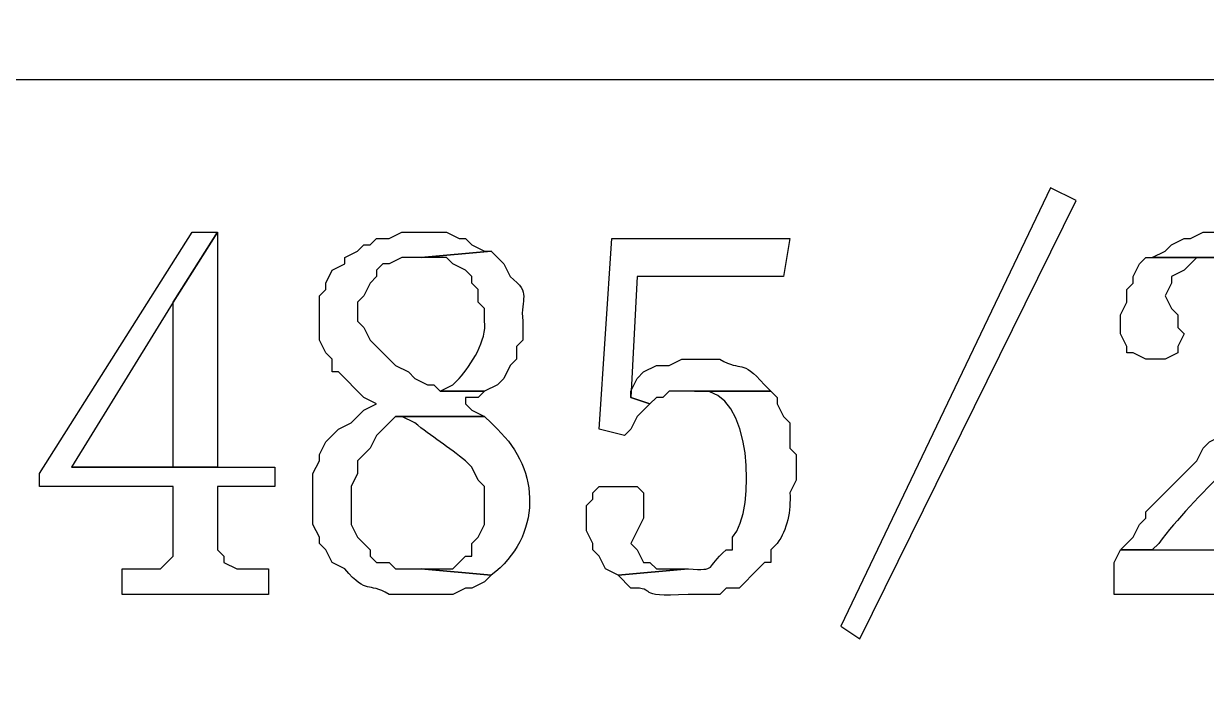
# Model space of a CAD drawing. Header units: centimetres. Extents: x -20.7 to 20.7, y -14.5 to 14.5.
# Drawn here: x -9.0667 to -8.673, y 3.2196 to 3.442 of the extents above; entities that cross this region are included whole.
import ezdxf

# ---------------------------------------------------------------- set-up
doc = ezdxf.new("R2010")
doc.units = ezdxf.units.CM
doc.header["$MEASUREMENT"] = 0
doc.layers.add('layer 1', color=7, linetype='Continuous')

msp = doc.modelspace()

# ---------------------------------------------------------------- linework, layer by layer
at = {"layer": 'layer 1', "lineweight": 9}
msp.add_open_spline([(19.88612, 13.89874), (19.88612, 13.89874), (-20.11465, 13.89874), (-20.11465, 13.89874), (-20.11465, 13.89874), (-20.11465, 13.89874), (-20.11465, -13.80208), (-20.11465, -13.80208)], degree=3, knots=[0, 0, 0, 0, 0.333333, 0.333333, 0.333333, 0.333333, 1, 1, 1, 1], dxfattribs=at)
at = {"layer": 'layer 1', "lineweight": 20}
msp.add_open_spline([(-8.55553, 0.01129), (-8.55553, 0.01129), (-8.57247, 0.51082), (-8.57247, 0.51082), (-8.57247, 0.51082), (-8.57247, 0.51082), (-12.1708, 0.51082), (-12.1708, 0.51082), (-12.1708, 0.51082), (-12.1708, 0.51082), (-12.1835, 0.01129), (-12.1835, 0.01129), (-12.1835, 0.01129), (-12.1835, 0.01129), (-14.84415, 0.01129), (-14.84415, 0.01129), (-14.84415, 0.01129), (-14.84415, 0.01129), (-14.88225, 2.36079), (-14.88225, 2.36079), (-14.88225, 2.36079), (-14.88225, 2.36079), (-14.86955, 3.21169), (-14.86955, 3.21169), (-14.86955, 3.21169), (-14.86955, 3.21169), (-13.83238, 3.21169), (-13.83238, 3.21169), (-13.83238, 3.21169), (-13.83238, 3.21169), (-13.78793, 5.86176), (-13.78793, 5.86176), (-13.78793, 5.86176), (-13.78793, 5.86176), (-12.63223, 5.86176), (-12.63223, 5.86176), (-12.63223, 5.86176), (-12.63223, 5.86176), (-12.6026, 7.76252), (-12.6026, 7.76252), (-12.6026, 7.76252), (-12.6026, 7.76252), (-8.16395, 7.76252), (-8.16395, 7.76252), (-8.16395, 7.76252), (-8.16395, 7.76252), (-8.1322, 5.86176), (-8.1322, 5.86176), (-8.1322, 5.86176), (-8.1322, 5.86176), (-6.97862, 5.86176), (-6.97862, 5.86176), (-6.97862, 5.86176), (-6.97862, 5.86176), (-6.93417, 3.21169), (-6.93417, 3.21169), (-6.93417, 3.21169), (-6.93417, 3.21169), (-5.897, 3.21169), (-5.897, 3.21169), (-5.897, 3.21169), (-5.897, 3.21169), (-5.88218, 2.36079), (-5.88218, 2.36079), (-5.88218, 2.36079), (-5.88218, 2.36079), (-5.9224, 0.01129), (-5.9224, 0.01129), (-5.9224, 0.01129), (-5.9224, 0.01129), (-8.55553, 0.01129), (-8.55553, 0.01129)], degree=3, knots=[0, 0, 0, 0, 0.052632, 0.052632, 0.052632, 0.052632, 0.105263, 0.105263, 0.105263, 0.105263, 0.157895, 0.157895, 0.157895, 0.157895, 0.210526, 0.210526, 0.210526, 0.210526, 0.263158, 0.263158, 0.263158, 0.263158, 0.315789, 0.315789, 0.315789, 0.315789, 0.368421, 0.368421, 0.368421, 0.368421, 0.421053, 0.421053, 0.421053, 0.421053, 0.473684, 0.473684, 0.473684, 0.473684, 0.526316, 0.526316, 0.526316, 0.526316, 0.578947, 0.578947, 0.578947, 0.578947, 0.631579, 0.631579, 0.631579, 0.631579, 0.684211, 0.684211, 0.684211, 0.684211, 0.736842, 0.736842, 0.736842, 0.736842, 0.789474, 0.789474, 0.789474, 0.789474, 0.842105, 0.842105, 0.842105, 0.842105, 0.894737, 0.894737, 0.894737, 0.894737, 1, 1, 1, 1], dxfattribs=at)
at = {"layer": 'layer 1', "lineweight": 25}
for points in [[(-13.18257, 5.63951), (-13.18257, 5.63951), (-7.58398, 5.63951), (-7.58398, 5.63951), (-7.58398, 5.63951), (-7.58398, 5.63951), (-7.58398, 2.46239), (-7.58398, 2.46239)], [(-7.66653, 4.10069), (-7.66653, 4.10069), (-13.10002, 4.10069), (-13.10002, 4.10069), (-13.10002, 4.10069), (-13.10002, 4.10069), (-13.10002, 2.74602), (-13.10002, 2.74602)]]:
    msp.add_open_spline(points, degree=3, knots=[0, 0, 0, 0, 0.333333, 0.333333, 0.333333, 0.333333, 1, 1, 1, 1], dxfattribs=at)
msp.add_open_spline([(-9.68372, 3.42336), (-9.68372, 3.42336), (-7.66653, 3.42336), (-7.66653, 3.42336)], degree=3, dxfattribs=at)
at = {"layer": 'layer 1'}
for points, knots in [([(-8.78837, 3.23709), (-8.78837, 3.23709), (-8.79472, 3.24132), (-8.79472, 3.24132), (-8.79472, 3.24132), (-8.79472, 3.24132), (-8.72487, 3.38737), (-8.72487, 3.38737), (-8.72487, 3.38737), (-8.72487, 3.38737), (-8.7164, 3.38314), (-8.7164, 3.38314), (-8.7164, 3.38314), (-8.7164, 3.38314), (-8.78837, 3.23709), (-8.78837, 3.23709)], [0, 0, 0, 0, 0.2, 0.2, 0.2, 0.2, 0.4, 0.4, 0.4, 0.4, 0.6, 0.6, 0.6, 0.6, 1, 1, 1, 1]), ([(-9.00215, 3.37256), (-9.00215, 3.37256), (-9.01062, 3.37256), (-9.01062, 3.37256), (-9.01062, 3.37256), (-9.01062, 3.37256), (-9.06142, 3.29212), (-9.06142, 3.29212), (-9.06142, 3.29212), (-9.06142, 3.29212), (-9.06142, 3.28789), (-9.06142, 3.28789), (-9.06142, 3.28789), (-9.06142, 3.28789), (-9.01697, 3.28789), (-9.01697, 3.28789), (-9.01697, 3.28789), (-9.01697, 3.28789), (-9.01697, 3.26461), (-9.01697, 3.26461), (-9.01697, 3.26461), (-9.01697, 3.26461), (-9.0212, 3.26037), (-9.0212, 3.26037), (-9.0212, 3.26037), (-9.0212, 3.26037), (-9.0339, 3.26037), (-9.0339, 3.26037), (-9.0339, 3.26037), (-9.0339, 3.26037), (-9.0339, 3.25191), (-9.0339, 3.25191), (-9.0339, 3.25191), (-9.0339, 3.25191), (-8.98522, 3.25191), (-8.98522, 3.25191), (-8.98522, 3.25191), (-8.98522, 3.25191), (-8.98522, 3.26037), (-8.98522, 3.26037), (-8.98522, 3.26037), (-8.98522, 3.26037), (-8.9958, 3.26037), (-8.9958, 3.26037), (-8.9958, 3.26037), (-8.9958, 3.26037), (-9.00003, 3.26249), (-9.00003, 3.26249), (-9.00003, 3.26249), (-9.00003, 3.26249), (-9.00003, 3.26461), (-9.00003, 3.26461), (-9.00003, 3.26461), (-9.00003, 3.26461), (-9.00215, 3.26672), (-9.00215, 3.26672), (-9.00215, 3.26672), (-9.00215, 3.26672), (-9.00215, 3.28789), (-9.00215, 3.28789), (-9.00215, 3.28789), (-9.00215, 3.28789), (-8.9831, 3.28789), (-8.9831, 3.28789), (-8.9831, 3.28789), (-8.9831, 3.28789), (-8.9831, 3.29424), (-8.9831, 3.29424), (-8.9831, 3.29424), (-8.9831, 3.29424), (-9.05083, 3.29424), (-9.05083, 3.29424), (-9.05083, 3.29424), (-9.05083, 3.29424), (-9.01697, 3.34927), (-9.01697, 3.34927), (-9.01697, 3.34927), (-9.01697, 3.34927), (-9.00215, 3.37256), (-9.00215, 3.37256)], [0, 0, 0, 0, 0.047619, 0.047619, 0.047619, 0.047619, 0.095238, 0.095238, 0.095238, 0.095238, 0.142857, 0.142857, 0.142857, 0.142857, 0.190476, 0.190476, 0.190476, 0.190476, 0.238095, 0.238095, 0.238095, 0.238095, 0.285714, 0.285714, 0.285714, 0.285714, 0.333333, 0.333333, 0.333333, 0.333333, 0.380952, 0.380952, 0.380952, 0.380952, 0.428571, 0.428571, 0.428571, 0.428571, 0.47619, 0.47619, 0.47619, 0.47619, 0.52381, 0.52381, 0.52381, 0.52381, 0.571429, 0.571429, 0.571429, 0.571429, 0.619048, 0.619048, 0.619048, 0.619048, 0.666667, 0.666667, 0.666667, 0.666667, 0.714286, 0.714286, 0.714286, 0.714286, 0.761905, 0.761905, 0.761905, 0.761905, 0.809524, 0.809524, 0.809524, 0.809524, 0.857143, 0.857143, 0.857143, 0.857143, 0.904762, 0.904762, 0.904762, 0.904762, 1, 1, 1, 1]), ([(-9.00215, 3.37256), (-9.00215, 3.37256), (-9.01697, 3.34927), (-9.01697, 3.34927), (-9.01697, 3.34927), (-9.01697, 3.34927), (-9.01697, 3.29424), (-9.01697, 3.29424), (-9.01697, 3.29424), (-9.01697, 3.29424), (-9.05083, 3.29424), (-9.05083, 3.29424), (-9.05083, 3.29424), (-9.05083, 3.29424), (-9.00215, 3.29424), (-9.00215, 3.29424), (-9.00215, 3.29424), (-9.00215, 3.29424), (-9.00215, 3.37256), (-9.00215, 3.37256)], [0, 0, 0, 0, 0.166667, 0.166667, 0.166667, 0.166667, 0.333333, 0.333333, 0.333333, 0.333333, 0.5, 0.5, 0.5, 0.5, 0.666667, 0.666667, 0.666667, 0.666667, 1, 1, 1, 1]), ([(-8.93442, 3.37256), (-8.93442, 3.37256), (-8.94077, 3.37256), (-8.94077, 3.37256), (-8.94077, 3.37256), (-8.94077, 3.37256), (-8.945, 3.37044), (-8.945, 3.37044), (-8.945, 3.37044), (-8.945, 3.37044), (-8.94923, 3.37044), (-8.94923, 3.37044), (-8.94923, 3.37044), (-8.94923, 3.37044), (-8.95135, 3.36832), (-8.95135, 3.36832), (-8.95135, 3.36832), (-8.95135, 3.36832), (-8.95347, 3.36832), (-8.95347, 3.36832), (-8.95347, 3.36832), (-8.95347, 3.36832), (-8.95558, 3.36621), (-8.95558, 3.36621), (-8.95558, 3.36621), (-8.95558, 3.36621), (-8.95982, 3.36409), (-8.95982, 3.36409), (-8.95982, 3.36409), (-8.95982, 3.36409), (-8.95982, 3.36197), (-8.95982, 3.36197), (-8.95982, 3.36197), (-8.95982, 3.36197), (-8.96405, 3.35986), (-8.96405, 3.35986), (-8.96405, 3.35986), (-8.96405, 3.35986), (-8.96617, 3.35562), (-8.96617, 3.35562), (-8.96617, 3.35562), (-8.96617, 3.35562), (-8.96617, 3.35351), (-8.96617, 3.35351), (-8.96617, 3.35351), (-8.96617, 3.35351), (-8.96828, 3.35139), (-8.96828, 3.35139), (-8.96828, 3.35139), (-8.96828, 3.35139), (-8.96828, 3.33657), (-8.96828, 3.33657), (-8.96828, 3.33657), (-8.96828, 3.33657), (-8.96617, 3.33234), (-8.96617, 3.33234), (-8.96617, 3.33234), (-8.96617, 3.33234), (-8.96405, 3.33022), (-8.96405, 3.33022), (-8.96405, 3.33022), (-8.96405, 3.33022), (-8.96405, 3.32599), (-8.96405, 3.32599), (-8.96405, 3.32599), (-8.96405, 3.32599), (-8.96193, 3.32599), (-8.96193, 3.32599), (-8.96193, 3.32599), (-8.96193, 3.32599), (-8.95347, 3.31752), (-8.95347, 3.31752), (-8.95347, 3.31752), (-8.95347, 3.31752), (-8.94923, 3.31541), (-8.94923, 3.31541), (-8.94923, 3.31541), (-8.94923, 3.31541), (-8.95347, 3.31329), (-8.95347, 3.31329), (-8.95347, 3.31329), (-8.95347, 3.31329), (-8.9577, 3.30906), (-8.9577, 3.30906), (-8.9577, 3.30906), (-8.9577, 3.30906), (-8.96193, 3.30694), (-8.96193, 3.30694), (-8.96193, 3.30694), (-8.96193, 3.30694), (-8.96405, 3.30482), (-8.96405, 3.30482), (-8.96405, 3.30482), (-8.96405, 3.30482), (-8.96617, 3.30271), (-8.96617, 3.30271), (-8.96617, 3.30271), (-8.96617, 3.30271), (-8.96828, 3.29847), (-8.96828, 3.29847), (-8.96828, 3.29847), (-8.96828, 3.29847), (-8.96828, 3.29636), (-8.96828, 3.29636), (-8.96828, 3.29636), (-8.96828, 3.29636), (-8.9704, 3.29212), (-8.9704, 3.29212), (-8.9704, 3.29212), (-8.9704, 3.29212), (-8.9704, 3.27519), (-8.9704, 3.27519), (-8.9704, 3.27519), (-8.9704, 3.27519), (-8.96828, 3.27096), (-8.96828, 3.27096), (-8.96828, 3.27096), (-8.96828, 3.27096), (-8.96828, 3.26884), (-8.96828, 3.26884), (-8.96828, 3.26884), (-8.96828, 3.26884), (-8.96617, 3.26672), (-8.96617, 3.26672), (-8.96617, 3.26672), (-8.96617, 3.26672), (-8.96405, 3.26249), (-8.96405, 3.26249), (-8.96405, 3.26249), (-8.96405, 3.26249), (-8.95982, 3.26037), (-8.95982, 3.26037), (-8.95982, 3.26037), (-8.95184, 3.25127), (-8.95262, 3.25642), (-8.945, 3.25191), (-8.945, 3.25191), (-8.945, 3.25191), (-8.92383, 3.25191), (-8.92383, 3.25191), (-8.92383, 3.25191), (-8.92383, 3.25191), (-8.9196, 3.25402), (-8.9196, 3.25402), (-8.9196, 3.25402), (-8.9196, 3.25402), (-8.91748, 3.25402), (-8.91748, 3.25402), (-8.91748, 3.25402), (-8.91748, 3.25402), (-8.91325, 3.25614), (-8.91325, 3.25614), (-8.91325, 3.25614), (-8.91325, 3.25614), (-8.91113, 3.25826), (-8.91113, 3.25826), (-8.91113, 3.25826), (-8.91113, 3.25826), (-8.93442, 3.26037), (-8.93442, 3.26037), (-8.93442, 3.26037), (-8.93442, 3.26037), (-8.94288, 3.26037), (-8.94288, 3.26037), (-8.94288, 3.26037), (-8.94288, 3.26037), (-8.945, 3.26249), (-8.945, 3.26249), (-8.945, 3.26249), (-8.945, 3.26249), (-8.94923, 3.26249), (-8.94923, 3.26249), (-8.94923, 3.26249), (-8.94923, 3.26249), (-8.95135, 3.26461), (-8.95135, 3.26461), (-8.95135, 3.26461), (-8.95135, 3.26461), (-8.95135, 3.26672), (-8.95135, 3.26672), (-8.95135, 3.26672), (-8.95135, 3.26672), (-8.95558, 3.27096), (-8.95558, 3.27096), (-8.95558, 3.27096), (-8.95558, 3.27096), (-8.9577, 3.27519), (-8.9577, 3.27519), (-8.9577, 3.27519), (-8.9577, 3.27519), (-8.9577, 3.28789), (-8.9577, 3.28789), (-8.9577, 3.28789), (-8.9577, 3.28789), (-8.95558, 3.29212), (-8.95558, 3.29212), (-8.95558, 3.29212), (-8.95558, 3.29212), (-8.95558, 3.29636), (-8.95558, 3.29636), (-8.95558, 3.29636), (-8.95558, 3.29636), (-8.95347, 3.29847), (-8.95347, 3.29847), (-8.95347, 3.29847), (-8.95347, 3.29847), (-8.95135, 3.30059), (-8.95135, 3.30059), (-8.95135, 3.30059), (-8.95135, 3.30059), (-8.94923, 3.30482), (-8.94923, 3.30482), (-8.94923, 3.30482), (-8.94923, 3.30482), (-8.94712, 3.30694), (-8.94712, 3.30694), (-8.94712, 3.30694), (-8.94712, 3.30694), (-8.94288, 3.31117), (-8.94288, 3.31117), (-8.94288, 3.31117), (-8.94288, 3.31117), (-8.91325, 3.31117), (-8.91325, 3.31117), (-8.91325, 3.31117), (-8.91325, 3.31117), (-8.91748, 3.31329), (-8.91748, 3.31329), (-8.91748, 3.31329), (-8.91748, 3.31329), (-8.9196, 3.31541), (-8.9196, 3.31541), (-8.9196, 3.31541), (-8.9196, 3.31541), (-8.9196, 3.31752), (-8.9196, 3.31752), (-8.9196, 3.31752), (-8.9196, 3.31752), (-8.91537, 3.31752), (-8.91537, 3.31752), (-8.91537, 3.31752), (-8.91537, 3.31752), (-8.91325, 3.31964), (-8.91325, 3.31964), (-8.91325, 3.31964), (-8.91325, 3.31964), (-8.92807, 3.31964), (-8.92807, 3.31964), (-8.92807, 3.31964), (-8.92807, 3.31964), (-8.93018, 3.32176), (-8.93018, 3.32176), (-8.93018, 3.32176), (-8.93018, 3.32176), (-8.9323, 3.32176), (-8.9323, 3.32176), (-8.9323, 3.32176), (-8.9323, 3.32176), (-8.93653, 3.32387), (-8.93653, 3.32387), (-8.93653, 3.32387), (-8.93653, 3.32387), (-8.93865, 3.32599), (-8.93865, 3.32599), (-8.93865, 3.32599), (-8.93865, 3.32599), (-8.94288, 3.32811), (-8.94288, 3.32811), (-8.94288, 3.32811), (-8.94288, 3.32811), (-8.95135, 3.33657), (-8.95135, 3.33657), (-8.95135, 3.33657), (-8.95135, 3.33657), (-8.95347, 3.34081), (-8.95347, 3.34081), (-8.95347, 3.34081), (-8.95347, 3.34081), (-8.95558, 3.34292), (-8.95558, 3.34292), (-8.95558, 3.34292), (-8.95558, 3.34292), (-8.95558, 3.34927), (-8.95558, 3.34927), (-8.95558, 3.34927), (-8.95558, 3.34927), (-8.95347, 3.35139), (-8.95347, 3.35139), (-8.95347, 3.35139), (-8.95347, 3.35139), (-8.95135, 3.35562), (-8.95135, 3.35562), (-8.95135, 3.35562), (-8.95135, 3.35562), (-8.94923, 3.35774), (-8.94923, 3.35774), (-8.94923, 3.35774), (-8.94923, 3.35774), (-8.94923, 3.35986), (-8.94923, 3.35986), (-8.94923, 3.35986), (-8.94923, 3.35986), (-8.94712, 3.36197), (-8.94712, 3.36197), (-8.94712, 3.36197), (-8.94712, 3.36197), (-8.945, 3.36197), (-8.945, 3.36197), (-8.945, 3.36197), (-8.945, 3.36197), (-8.94077, 3.36409), (-8.94077, 3.36409), (-8.94077, 3.36409), (-8.94077, 3.36409), (-8.93442, 3.36409), (-8.93442, 3.36409), (-8.93442, 3.36409), (-8.93442, 3.36409), (-8.91113, 3.36621), (-8.91113, 3.36621), (-8.91113, 3.36621), (-8.91113, 3.36621), (-8.91325, 3.36621), (-8.91325, 3.36621), (-8.91325, 3.36621), (-8.91325, 3.36621), (-8.91748, 3.36832), (-8.91748, 3.36832), (-8.91748, 3.36832), (-8.91748, 3.36832), (-8.9196, 3.37044), (-8.9196, 3.37044), (-8.9196, 3.37044), (-8.9196, 3.37044), (-8.92172, 3.37044), (-8.92172, 3.37044), (-8.92172, 3.37044), (-8.92172, 3.37044), (-8.92595, 3.37256), (-8.92595, 3.37256), (-8.92595, 3.37256), (-8.92595, 3.37256), (-8.93018, 3.37256), (-8.93018, 3.37256), (-8.93018, 3.37256), (-8.93018, 3.37256), (-8.93442, 3.37256), (-8.93442, 3.37256)], [0, 0, 0, 0, 0.011364, 0.011364, 0.011364, 0.011364, 0.022727, 0.022727, 0.022727, 0.022727, 0.034091, 0.034091, 0.034091, 0.034091, 0.045455, 0.045455, 0.045455, 0.045455, 0.056818, 0.056818, 0.056818, 0.056818, 0.068182, 0.068182, 0.068182, 0.068182, 0.079545, 0.079545, 0.079545, 0.079545, 0.090909, 0.090909, 0.090909, 0.090909, 0.102273, 0.102273, 0.102273, 0.102273, 0.113636, 0.113636, 0.113636, 0.113636, 0.125, 0.125, 0.125, 0.125, 0.136364, 0.136364, 0.136364, 0.136364, 0.147727, 0.147727, 0.147727, 0.147727, 0.159091, 0.159091, 0.159091, 0.159091, 0.170455, 0.170455, 0.170455, 0.170455, 0.181818, 0.181818, 0.181818, 0.181818, 0.193182, 0.193182, 0.193182, 0.193182, 0.204545, 0.204545, 0.204545, 0.204545, 0.215909, 0.215909, 0.215909, 0.215909, 0.227273, 0.227273, 0.227273, 0.227273, 0.238636, 0.238636, 0.238636, 0.238636, 0.25, 0.25, 0.25, 0.25, 0.261364, 0.261364, 0.261364, 0.261364, 0.272727, 0.272727, 0.272727, 0.272727, 0.284091, 0.284091, 0.284091, 0.284091, 0.295455, 0.295455, 0.295455, 0.295455, 0.306818, 0.306818, 0.306818, 0.306818, 0.318182, 0.318182, 0.318182, 0.318182, 0.329545, 0.329545, 0.329545, 0.329545, 0.340909, 0.340909, 0.340909, 0.340909, 0.352273, 0.352273, 0.352273, 0.352273, 0.363636, 0.363636, 0.363636, 0.363636, 0.375, 0.375, 0.375, 0.375, 0.386364, 0.386364, 0.386364, 0.386364, 0.397727, 0.397727, 0.397727, 0.397727, 0.409091, 0.409091, 0.409091, 0.409091, 0.420455, 0.420455, 0.420455, 0.420455, 0.431818, 0.431818, 0.431818, 0.431818, 0.443182, 0.443182, 0.443182, 0.443182, 0.454545, 0.454545, 0.454545, 0.454545, 0.465909, 0.465909, 0.465909, 0.465909, 0.477273, 0.477273, 0.477273, 0.477273, 0.488636, 0.488636, 0.488636, 0.488636, 0.5, 0.5, 0.5, 0.5, 0.511364, 0.511364, 0.511364, 0.511364, 0.522727, 0.522727, 0.522727, 0.522727, 0.534091, 0.534091, 0.534091, 0.534091, 0.545455, 0.545455, 0.545455, 0.545455, 0.556818, 0.556818, 0.556818, 0.556818, 0.568182, 0.568182, 0.568182, 0.568182, 0.579545, 0.579545, 0.579545, 0.579545, 0.590909, 0.590909, 0.590909, 0.590909, 0.602273, 0.602273, 0.602273, 0.602273, 0.613636, 0.613636, 0.613636, 0.613636, 0.625, 0.625, 0.625, 0.625, 0.636364, 0.636364, 0.636364, 0.636364, 0.647727, 0.647727, 0.647727, 0.647727, 0.659091, 0.659091, 0.659091, 0.659091, 0.670455, 0.670455, 0.670455, 0.670455, 0.681818, 0.681818, 0.681818, 0.681818, 0.693182, 0.693182, 0.693182, 0.693182, 0.704545, 0.704545, 0.704545, 0.704545, 0.715909, 0.715909, 0.715909, 0.715909, 0.727273, 0.727273, 0.727273, 0.727273, 0.738636, 0.738636, 0.738636, 0.738636, 0.75, 0.75, 0.75, 0.75, 0.761364, 0.761364, 0.761364, 0.761364, 0.772727, 0.772727, 0.772727, 0.772727, 0.784091, 0.784091, 0.784091, 0.784091, 0.795455, 0.795455, 0.795455, 0.795455, 0.806818, 0.806818, 0.806818, 0.806818, 0.818182, 0.818182, 0.818182, 0.818182, 0.829545, 0.829545, 0.829545, 0.829545, 0.840909, 0.840909, 0.840909, 0.840909, 0.852273, 0.852273, 0.852273, 0.852273, 0.863636, 0.863636, 0.863636, 0.863636, 0.875, 0.875, 0.875, 0.875, 0.886364, 0.886364, 0.886364, 0.886364, 0.897727, 0.897727, 0.897727, 0.897727, 0.909091, 0.909091, 0.909091, 0.909091, 0.920455, 0.920455, 0.920455, 0.920455, 0.931818, 0.931818, 0.931818, 0.931818, 0.943182, 0.943182, 0.943182, 0.943182, 0.954545, 0.954545, 0.954545, 0.954545, 0.965909, 0.965909, 0.965909, 0.965909, 0.977273, 0.977273, 0.977273, 0.977273, 1, 1, 1, 1]), ([(-8.81165, 3.37044), (-8.81165, 3.37044), (-8.87092, 3.37044), (-8.87092, 3.37044), (-8.87092, 3.37044), (-8.87092, 3.37044), (-8.87515, 3.30694), (-8.87515, 3.30694), (-8.87515, 3.30694), (-8.87515, 3.30694), (-8.86668, 3.30482), (-8.86668, 3.30482), (-8.86668, 3.30482), (-8.86668, 3.30482), (-8.86457, 3.30694), (-8.86457, 3.30694), (-8.86457, 3.30694), (-8.86457, 3.30694), (-8.86245, 3.31117), (-8.86245, 3.31117), (-8.86245, 3.31117), (-8.86245, 3.31117), (-8.85822, 3.3154), (-8.85822, 3.3154), (-8.85822, 3.3154), (-8.85822, 3.3154), (-8.86457, 3.31752), (-8.86457, 3.31752), (-8.86457, 3.31752), (-8.86457, 3.31752), (-8.86245, 3.35774), (-8.86245, 3.35774), (-8.86245, 3.35774), (-8.86245, 3.35774), (-8.81377, 3.35774), (-8.81377, 3.35774), (-8.81377, 3.35774), (-8.81377, 3.35774), (-8.81165, 3.37044), (-8.81165, 3.37044)], [0, 0, 0, 0, 0.090909, 0.090909, 0.090909, 0.090909, 0.181818, 0.181818, 0.181818, 0.181818, 0.272727, 0.272727, 0.272727, 0.272727, 0.363636, 0.363636, 0.363636, 0.363636, 0.454545, 0.454545, 0.454545, 0.454545, 0.545455, 0.545455, 0.545455, 0.545455, 0.636364, 0.636364, 0.636364, 0.636364, 0.727273, 0.727273, 0.727273, 0.727273, 0.818182, 0.818182, 0.818182, 0.818182, 1, 1, 1, 1]), ([(-8.66772, 3.37256), (-8.66772, 3.37256), (-8.67407, 3.37256), (-8.67407, 3.37256), (-8.67407, 3.37256), (-8.67407, 3.37256), (-8.6783, 3.37044), (-8.6783, 3.37044), (-8.6783, 3.37044), (-8.6783, 3.37044), (-8.68042, 3.37044), (-8.68042, 3.37044), (-8.68042, 3.37044), (-8.68042, 3.37044), (-8.68465, 3.36832), (-8.68465, 3.36832), (-8.68465, 3.36832), (-8.68465, 3.36832), (-8.68677, 3.36621), (-8.68677, 3.36621), (-8.68677, 3.36621), (-8.68677, 3.36621), (-8.691, 3.36409), (-8.691, 3.36409), (-8.691, 3.36409), (-8.691, 3.36409), (-8.66348, 3.36409), (-8.66348, 3.36409), (-8.66348, 3.36409), (-8.66348, 3.36409), (-8.65925, 3.36197), (-8.65925, 3.36197), (-8.65925, 3.36197), (-8.65925, 3.36197), (-8.65713, 3.36197), (-8.65713, 3.36197), (-8.65713, 3.36197), (-8.65713, 3.36197), (-8.65502, 3.35986), (-8.65502, 3.35986), (-8.65502, 3.35986), (-8.65502, 3.35986), (-8.65502, 3.35774), (-8.65502, 3.35774), (-8.65502, 3.35774), (-8.65502, 3.35774), (-8.6529, 3.35562), (-8.6529, 3.35562), (-8.6529, 3.35562), (-8.6529, 3.35562), (-8.65078, 3.35351), (-8.65078, 3.35351), (-8.65078, 3.35351), (-8.65078, 3.35351), (-8.65078, 3.34504), (-8.65078, 3.34504), (-8.65078, 3.34504), (-8.65078, 3.34504), (-8.64867, 3.34081), (-8.64867, 3.34081), (-8.64867, 3.34081), (-8.64867, 3.34081), (-8.65078, 3.34081), (-8.65078, 3.34081), (-8.65078, 3.34081), (-8.65078, 3.34081), (-8.65078, 3.33234), (-8.65078, 3.33234), (-8.65078, 3.33234), (-8.65078, 3.33234), (-8.6529, 3.33022), (-8.6529, 3.33022), (-8.6529, 3.33022), (-8.6529, 3.33022), (-8.6529, 3.32599), (-8.6529, 3.32599), (-8.6529, 3.32599), (-8.6529, 3.32599), (-8.65502, 3.32387), (-8.65502, 3.32387), (-8.65502, 3.32387), (-8.65502, 3.32387), (-8.65502, 3.32176), (-8.65502, 3.32176), (-8.65502, 3.32176), (-8.65502, 3.32176), (-8.65713, 3.31964), (-8.65713, 3.31964), (-8.65713, 3.31964), (-8.65713, 3.31964), (-8.65925, 3.31541), (-8.65925, 3.31541), (-8.65925, 3.31541), (-8.65925, 3.31541), (-8.66137, 3.31329), (-8.66137, 3.31329), (-8.66137, 3.31329), (-8.66137, 3.31329), (-8.66348, 3.31117), (-8.66348, 3.31117), (-8.66348, 3.31117), (-8.66348, 3.31117), (-8.6656, 3.30694), (-8.6656, 3.30694), (-8.6656, 3.30694), (-8.6656, 3.30694), (-8.66772, 3.30482), (-8.66772, 3.30482), (-8.66772, 3.30482), (-8.66772, 3.30482), (-8.67195, 3.30271), (-8.67195, 3.30271), (-8.67195, 3.30271), (-8.67195, 3.30271), (-8.67407, 3.30059), (-8.67407, 3.30059), (-8.67407, 3.30059), (-8.67407, 3.30059), (-8.67618, 3.29636), (-8.67618, 3.29636), (-8.67618, 3.29636), (-8.67618, 3.29636), (-8.69312, 3.27942), (-8.69312, 3.27942), (-8.69312, 3.27942), (-8.69312, 3.27942), (-8.69312, 3.27731), (-8.69312, 3.27731), (-8.69312, 3.27731), (-8.69312, 3.27731), (-8.69523, 3.27519), (-8.69523, 3.27519), (-8.69523, 3.27519), (-8.69523, 3.27519), (-8.69735, 3.27096), (-8.69735, 3.27096), (-8.69735, 3.27096), (-8.69735, 3.27096), (-8.70158, 3.26672), (-8.70158, 3.26672), (-8.70158, 3.26672), (-8.70158, 3.26672), (-8.691, 3.26672), (-8.691, 3.26672), (-8.691, 3.26672), (-8.691, 3.26672), (-8.68888, 3.26884), (-8.68888, 3.26884), (-8.68888, 3.26884), (-8.67668, 3.28531), (-8.65682, 3.30203), (-8.64232, 3.31752), (-8.64232, 3.31752), (-8.64232, 3.31752), (-8.6402, 3.31964), (-8.6402, 3.31964), (-8.6402, 3.31964), (-8.6402, 3.31964), (-8.6402, 3.32387), (-8.6402, 3.32387), (-8.6402, 3.32387), (-8.6402, 3.32387), (-8.63808, 3.32599), (-8.63808, 3.32599), (-8.63808, 3.32599), (-8.63247, 3.33971), (-8.63399, 3.33502), (-8.63385, 3.34927), (-8.63385, 3.34927), (-8.63385, 3.34927), (-8.63597, 3.35139), (-8.63597, 3.35139), (-8.63597, 3.35139), (-8.63597, 3.35139), (-8.63597, 3.35562), (-8.63597, 3.35562), (-8.63597, 3.35562), (-8.63597, 3.35562), (-8.63808, 3.35774), (-8.63808, 3.35774), (-8.63808, 3.35774), (-8.63808, 3.35774), (-8.6402, 3.36197), (-8.6402, 3.36197), (-8.6402, 3.36197), (-8.6402, 3.36197), (-8.64655, 3.36832), (-8.64655, 3.36832), (-8.64655, 3.36832), (-8.64655, 3.36832), (-8.65078, 3.36832), (-8.65078, 3.36832), (-8.65078, 3.36832), (-8.65078, 3.36832), (-8.6529, 3.37044), (-8.6529, 3.37044), (-8.6529, 3.37044), (-8.6529, 3.37044), (-8.65502, 3.37044), (-8.65502, 3.37044), (-8.65502, 3.37044), (-8.65502, 3.37044), (-8.65925, 3.37256), (-8.65925, 3.37256), (-8.65925, 3.37256), (-8.65925, 3.37256), (-8.66348, 3.37256), (-8.66348, 3.37256), (-8.66348, 3.37256), (-8.66348, 3.37256), (-8.66772, 3.37256), (-8.66772, 3.37256)], [0, 0, 0, 0, 0.018519, 0.018519, 0.018519, 0.018519, 0.037037, 0.037037, 0.037037, 0.037037, 0.055556, 0.055556, 0.055556, 0.055556, 0.074074, 0.074074, 0.074074, 0.074074, 0.092593, 0.092593, 0.092593, 0.092593, 0.111111, 0.111111, 0.111111, 0.111111, 0.12963, 0.12963, 0.12963, 0.12963, 0.148148, 0.148148, 0.148148, 0.148148, 0.166667, 0.166667, 0.166667, 0.166667, 0.185185, 0.185185, 0.185185, 0.185185, 0.203704, 0.203704, 0.203704, 0.203704, 0.222222, 0.222222, 0.222222, 0.222222, 0.240741, 0.240741, 0.240741, 0.240741, 0.259259, 0.259259, 0.259259, 0.259259, 0.277778, 0.277778, 0.277778, 0.277778, 0.296296, 0.296296, 0.296296, 0.296296, 0.314815, 0.314815, 0.314815, 0.314815, 0.333333, 0.333333, 0.333333, 0.333333, 0.351852, 0.351852, 0.351852, 0.351852, 0.37037, 0.37037, 0.37037, 0.37037, 0.388889, 0.388889, 0.388889, 0.388889, 0.407407, 0.407407, 0.407407, 0.407407, 0.425926, 0.425926, 0.425926, 0.425926, 0.444444, 0.444444, 0.444444, 0.444444, 0.462963, 0.462963, 0.462963, 0.462963, 0.481481, 0.481481, 0.481481, 0.481481, 0.5, 0.5, 0.5, 0.5, 0.518519, 0.518519, 0.518519, 0.518519, 0.537037, 0.537037, 0.537037, 0.537037, 0.555556, 0.555556, 0.555556, 0.555556, 0.574074, 0.574074, 0.574074, 0.574074, 0.592593, 0.592593, 0.592593, 0.592593, 0.611111, 0.611111, 0.611111, 0.611111, 0.62963, 0.62963, 0.62963, 0.62963, 0.648148, 0.648148, 0.648148, 0.648148, 0.666667, 0.666667, 0.666667, 0.666667, 0.685185, 0.685185, 0.685185, 0.685185, 0.703704, 0.703704, 0.703704, 0.703704, 0.722222, 0.722222, 0.722222, 0.722222, 0.740741, 0.740741, 0.740741, 0.740741, 0.759259, 0.759259, 0.759259, 0.759259, 0.777778, 0.777778, 0.777778, 0.777778, 0.796296, 0.796296, 0.796296, 0.796296, 0.814815, 0.814815, 0.814815, 0.814815, 0.833333, 0.833333, 0.833333, 0.833333, 0.851852, 0.851852, 0.851852, 0.851852, 0.87037, 0.87037, 0.87037, 0.87037, 0.888889, 0.888889, 0.888889, 0.888889, 0.907407, 0.907407, 0.907407, 0.907407, 0.925926, 0.925926, 0.925926, 0.925926, 0.944444, 0.944444, 0.944444, 0.944444, 0.962963, 0.962963, 0.962963, 0.962963, 1, 1, 1, 1]), ([(-8.91113, 3.3662), (-8.91113, 3.3662), (-8.93442, 3.36409), (-8.93442, 3.36409), (-8.93442, 3.36409), (-8.93442, 3.36409), (-8.92595, 3.36409), (-8.92595, 3.36409), (-8.92595, 3.36409), (-8.92595, 3.36409), (-8.92383, 3.36197), (-8.92383, 3.36197), (-8.92383, 3.36197), (-8.92383, 3.36197), (-8.9196, 3.35985), (-8.9196, 3.35985), (-8.9196, 3.35985), (-8.9196, 3.35985), (-8.91748, 3.35774), (-8.91748, 3.35774), (-8.91748, 3.35774), (-8.91748, 3.35774), (-8.91748, 3.35562), (-8.91748, 3.35562), (-8.91748, 3.35562), (-8.91748, 3.35562), (-8.91537, 3.3535), (-8.91537, 3.3535), (-8.91537, 3.3535), (-8.91537, 3.3535), (-8.91537, 3.34927), (-8.91537, 3.34927), (-8.91537, 3.34927), (-8.91537, 3.34927), (-8.91325, 3.34715), (-8.91325, 3.34715), (-8.91325, 3.34715), (-8.91325, 3.34715), (-8.91325, 3.34292), (-8.91325, 3.34292), (-8.91325, 3.34292), (-8.9124, 3.33668), (-8.91773, 3.32835), (-8.92172, 3.32387), (-8.92172, 3.32387), (-8.92172, 3.32387), (-8.92383, 3.32175), (-8.92383, 3.32175), (-8.92383, 3.32175), (-8.92383, 3.32175), (-8.92807, 3.31964), (-8.92807, 3.31964), (-8.92807, 3.31964), (-8.92807, 3.31964), (-8.91325, 3.31964), (-8.91325, 3.31964), (-8.91325, 3.31964), (-8.91325, 3.31964), (-8.90902, 3.32175), (-8.90902, 3.32175), (-8.90902, 3.32175), (-8.90902, 3.32175), (-8.9069, 3.32387), (-8.9069, 3.32387), (-8.9069, 3.32387), (-8.9069, 3.32387), (-8.90478, 3.3281), (-8.90478, 3.3281), (-8.90478, 3.3281), (-8.90478, 3.3281), (-8.90267, 3.33022), (-8.90267, 3.33022), (-8.90267, 3.33022), (-8.90267, 3.33022), (-8.90267, 3.33445), (-8.90267, 3.33445), (-8.90267, 3.33445), (-8.90267, 3.33445), (-8.90055, 3.33657), (-8.90055, 3.33657), (-8.90055, 3.33657), (-8.90055, 3.33657), (-8.90055, 3.34292), (-8.90055, 3.34292), (-8.90055, 3.34292), (-8.90157, 3.35072), (-8.8973, 3.35202), (-8.90478, 3.35774), (-8.90478, 3.35774), (-8.90478, 3.35774), (-8.9069, 3.36197), (-8.9069, 3.36197), (-8.9069, 3.36197), (-8.9069, 3.36197), (-8.90902, 3.36409), (-8.90902, 3.36409), (-8.90902, 3.36409), (-8.90902, 3.36409), (-8.91113, 3.3662), (-8.91113, 3.3662)], [0, 0, 0, 0, 0.038462, 0.038462, 0.038462, 0.038462, 0.076923, 0.076923, 0.076923, 0.076923, 0.115385, 0.115385, 0.115385, 0.115385, 0.153846, 0.153846, 0.153846, 0.153846, 0.192308, 0.192308, 0.192308, 0.192308, 0.230769, 0.230769, 0.230769, 0.230769, 0.269231, 0.269231, 0.269231, 0.269231, 0.307692, 0.307692, 0.307692, 0.307692, 0.346154, 0.346154, 0.346154, 0.346154, 0.384615, 0.384615, 0.384615, 0.384615, 0.423077, 0.423077, 0.423077, 0.423077, 0.461538, 0.461538, 0.461538, 0.461538, 0.5, 0.5, 0.5, 0.5, 0.538462, 0.538462, 0.538462, 0.538462, 0.576923, 0.576923, 0.576923, 0.576923, 0.615385, 0.615385, 0.615385, 0.615385, 0.653846, 0.653846, 0.653846, 0.653846, 0.692308, 0.692308, 0.692308, 0.692308, 0.730769, 0.730769, 0.730769, 0.730769, 0.769231, 0.769231, 0.769231, 0.769231, 0.807692, 0.807692, 0.807692, 0.807692, 0.846154, 0.846154, 0.846154, 0.846154, 0.884615, 0.884615, 0.884615, 0.884615, 0.923077, 0.923077, 0.923077, 0.923077, 1, 1, 1, 1]), ([(-8.691, 3.36409), (-8.691, 3.36409), (-8.69312, 3.36409), (-8.69312, 3.36409), (-8.69312, 3.36409), (-8.69312, 3.36409), (-8.69523, 3.36197), (-8.69523, 3.36197), (-8.69523, 3.36197), (-8.69523, 3.36197), (-8.69735, 3.35774), (-8.69735, 3.35774), (-8.69735, 3.35774), (-8.69735, 3.35774), (-8.69735, 3.35562), (-8.69735, 3.35562), (-8.69735, 3.35562), (-8.69735, 3.35562), (-8.69947, 3.35351), (-8.69947, 3.35351), (-8.69947, 3.35351), (-8.69947, 3.35351), (-8.69947, 3.34927), (-8.69947, 3.34927), (-8.69947, 3.34927), (-8.69947, 3.34927), (-8.70158, 3.34504), (-8.70158, 3.34504), (-8.70158, 3.34504), (-8.70158, 3.34504), (-8.70158, 3.33869), (-8.70158, 3.33869), (-8.70158, 3.33869), (-8.70158, 3.33869), (-8.69947, 3.33446), (-8.69947, 3.33446), (-8.69947, 3.33446), (-8.69947, 3.33446), (-8.69947, 3.33234), (-8.69947, 3.33234), (-8.69947, 3.33234), (-8.69947, 3.33234), (-8.69735, 3.33234), (-8.69735, 3.33234), (-8.69735, 3.33234), (-8.69735, 3.33234), (-8.69312, 3.33022), (-8.69312, 3.33022), (-8.69312, 3.33022), (-8.69312, 3.33022), (-8.68677, 3.33022), (-8.68677, 3.33022), (-8.68677, 3.33022), (-8.68677, 3.33022), (-8.68253, 3.33234), (-8.68253, 3.33234), (-8.68253, 3.33234), (-8.68253, 3.33234), (-8.68253, 3.33446), (-8.68253, 3.33446), (-8.68253, 3.33446), (-8.68253, 3.33446), (-8.68042, 3.33869), (-8.68042, 3.33869), (-8.68042, 3.33869), (-8.68042, 3.33869), (-8.68253, 3.34081), (-8.68253, 3.34081), (-8.68253, 3.34081), (-8.68253, 3.34081), (-8.68253, 3.34504), (-8.68253, 3.34504), (-8.68253, 3.34504), (-8.68253, 3.34504), (-8.68465, 3.34716), (-8.68465, 3.34716), (-8.68465, 3.34716), (-8.68465, 3.34716), (-8.68677, 3.35139), (-8.68677, 3.35139), (-8.68677, 3.35139), (-8.68677, 3.35139), (-8.68465, 3.35562), (-8.68465, 3.35562), (-8.68465, 3.35562), (-8.68465, 3.35562), (-8.68465, 3.35774), (-8.68465, 3.35774), (-8.68465, 3.35774), (-8.68465, 3.35774), (-8.68042, 3.35986), (-8.68042, 3.35986), (-8.68042, 3.35986), (-8.68042, 3.35986), (-8.67618, 3.36409), (-8.67618, 3.36409), (-8.67618, 3.36409), (-8.67618, 3.36409), (-8.66983, 3.36409), (-8.66983, 3.36409), (-8.66983, 3.36409), (-8.66983, 3.36409), (-8.691, 3.36409), (-8.691, 3.36409)], [0, 0, 0, 0, 0.037037, 0.037037, 0.037037, 0.037037, 0.074074, 0.074074, 0.074074, 0.074074, 0.111111, 0.111111, 0.111111, 0.111111, 0.148148, 0.148148, 0.148148, 0.148148, 0.185185, 0.185185, 0.185185, 0.185185, 0.222222, 0.222222, 0.222222, 0.222222, 0.259259, 0.259259, 0.259259, 0.259259, 0.296296, 0.296296, 0.296296, 0.296296, 0.333333, 0.333333, 0.333333, 0.333333, 0.37037, 0.37037, 0.37037, 0.37037, 0.407407, 0.407407, 0.407407, 0.407407, 0.444444, 0.444444, 0.444444, 0.444444, 0.481481, 0.481481, 0.481481, 0.481481, 0.518519, 0.518519, 0.518519, 0.518519, 0.555556, 0.555556, 0.555556, 0.555556, 0.592593, 0.592593, 0.592593, 0.592593, 0.62963, 0.62963, 0.62963, 0.62963, 0.666667, 0.666667, 0.666667, 0.666667, 0.703704, 0.703704, 0.703704, 0.703704, 0.740741, 0.740741, 0.740741, 0.740741, 0.777778, 0.777778, 0.777778, 0.777778, 0.814815, 0.814815, 0.814815, 0.814815, 0.851852, 0.851852, 0.851852, 0.851852, 0.888889, 0.888889, 0.888889, 0.888889, 0.925926, 0.925926, 0.925926, 0.925926, 1, 1, 1, 1]), ([(-8.84128, 3.33022), (-8.84128, 3.33022), (-8.84763, 3.33022), (-8.84763, 3.33022), (-8.84763, 3.33022), (-8.84763, 3.33022), (-8.85187, 3.3281), (-8.85187, 3.3281), (-8.85187, 3.3281), (-8.85187, 3.3281), (-8.8561, 3.3281), (-8.8561, 3.3281), (-8.8561, 3.3281), (-8.8561, 3.3281), (-8.86033, 3.32599), (-8.86033, 3.32599), (-8.86033, 3.32599), (-8.86033, 3.32599), (-8.86245, 3.32387), (-8.86245, 3.32387), (-8.86245, 3.32387), (-8.86245, 3.32387), (-8.86457, 3.31964), (-8.86457, 3.31964), (-8.86457, 3.31964), (-8.86457, 3.31964), (-8.86457, 3.31752), (-8.86457, 3.31752), (-8.86457, 3.31752), (-8.86457, 3.31752), (-8.85822, 3.3154), (-8.85822, 3.3154), (-8.85822, 3.3154), (-8.85822, 3.3154), (-8.8561, 3.31752), (-8.8561, 3.31752), (-8.8561, 3.31752), (-8.8561, 3.31752), (-8.85398, 3.31752), (-8.85398, 3.31752), (-8.85398, 3.31752), (-8.85398, 3.31752), (-8.85187, 3.31964), (-8.85187, 3.31964), (-8.85187, 3.31964), (-8.85187, 3.31964), (-8.818, 3.31964), (-8.818, 3.31964), (-8.818, 3.31964), (-8.818, 3.31964), (-8.82012, 3.32175), (-8.82012, 3.32175), (-8.82012, 3.32175), (-8.82809, 3.33086), (-8.82731, 3.32571), (-8.83493, 3.33022), (-8.83493, 3.33022), (-8.83493, 3.33022), (-8.83705, 3.33022), (-8.83705, 3.33022), (-8.83705, 3.33022), (-8.83705, 3.33022), (-8.84128, 3.33022), (-8.84128, 3.33022)], [0, 0, 0, 0, 0.058824, 0.058824, 0.058824, 0.058824, 0.117647, 0.117647, 0.117647, 0.117647, 0.176471, 0.176471, 0.176471, 0.176471, 0.235294, 0.235294, 0.235294, 0.235294, 0.294118, 0.294118, 0.294118, 0.294118, 0.352941, 0.352941, 0.352941, 0.352941, 0.411765, 0.411765, 0.411765, 0.411765, 0.470588, 0.470588, 0.470588, 0.470588, 0.529412, 0.529412, 0.529412, 0.529412, 0.588235, 0.588235, 0.588235, 0.588235, 0.647059, 0.647059, 0.647059, 0.647059, 0.705882, 0.705882, 0.705882, 0.705882, 0.764706, 0.764706, 0.764706, 0.764706, 0.823529, 0.823529, 0.823529, 0.823529, 0.882353, 0.882353, 0.882353, 0.882353, 1, 1, 1, 1]), ([(-8.818, 3.31964), (-8.818, 3.31964), (-8.8434, 3.31964), (-8.8434, 3.31964), (-8.8434, 3.31964), (-8.8434, 3.31964), (-8.84128, 3.31964), (-8.84128, 3.31964), (-8.84128, 3.31964), (-8.82417, 3.32059), (-8.82273, 3.27992), (-8.8307, 3.27096), (-8.8307, 3.27096), (-8.8307, 3.27096), (-8.8307, 3.26672), (-8.8307, 3.26672), (-8.8307, 3.26672), (-8.8307, 3.26672), (-8.83282, 3.26672), (-8.83282, 3.26672), (-8.83282, 3.26672), (-8.84008, 3.26058), (-8.83546, 3.25981), (-8.84552, 3.26037), (-8.84552, 3.26037), (-8.84552, 3.26037), (-8.8688, 3.25826), (-8.8688, 3.25826), (-8.8688, 3.25826), (-8.8688, 3.25826), (-8.86457, 3.25402), (-8.86457, 3.25402), (-8.86457, 3.25402), (-8.85472, 3.25423), (-8.86446, 3.25064), (-8.84552, 3.25191), (-8.84552, 3.25191), (-8.84552, 3.25191), (-8.83493, 3.25191), (-8.83493, 3.25191), (-8.83493, 3.25191), (-8.83493, 3.25191), (-8.83282, 3.25402), (-8.83282, 3.25402), (-8.83282, 3.25402), (-8.83282, 3.25402), (-8.82858, 3.25402), (-8.82858, 3.25402), (-8.82858, 3.25402), (-8.82858, 3.25402), (-8.82647, 3.25614), (-8.82647, 3.25614), (-8.82647, 3.25614), (-8.82647, 3.25614), (-8.82435, 3.25826), (-8.82435, 3.25826), (-8.82435, 3.25826), (-8.82435, 3.25826), (-8.82223, 3.26037), (-8.82223, 3.26037), (-8.82223, 3.26037), (-8.82223, 3.26037), (-8.82012, 3.26249), (-8.82012, 3.26249), (-8.82012, 3.26249), (-8.82012, 3.26249), (-8.818, 3.26249), (-8.818, 3.26249), (-8.818, 3.26249), (-8.818, 3.26249), (-8.818, 3.26672), (-8.818, 3.26672), (-8.818, 3.26672), (-8.818, 3.26672), (-8.81588, 3.26884), (-8.81588, 3.26884), (-8.81588, 3.26884), (-8.8125, 3.27346), (-8.81126, 3.2796), (-8.81165, 3.28577), (-8.81165, 3.28577), (-8.81165, 3.28577), (-8.80953, 3.29001), (-8.80953, 3.29001), (-8.80953, 3.29001), (-8.80953, 3.29001), (-8.80953, 3.29847), (-8.80953, 3.29847), (-8.80953, 3.29847), (-8.80953, 3.29847), (-8.81165, 3.30059), (-8.81165, 3.30059), (-8.81165, 3.30059), (-8.81165, 3.30059), (-8.81165, 3.30906), (-8.81165, 3.30906), (-8.81165, 3.30906), (-8.81165, 3.30906), (-8.81377, 3.31117), (-8.81377, 3.31117), (-8.81377, 3.31117), (-8.81377, 3.31117), (-8.81588, 3.31541), (-8.81588, 3.31541), (-8.81588, 3.31541), (-8.81588, 3.31541), (-8.81588, 3.31752), (-8.81588, 3.31752), (-8.81588, 3.31752), (-8.81588, 3.31752), (-8.818, 3.31964), (-8.818, 3.31964)], [0, 0, 0, 0, 0.034483, 0.034483, 0.034483, 0.034483, 0.068966, 0.068966, 0.068966, 0.068966, 0.103448, 0.103448, 0.103448, 0.103448, 0.137931, 0.137931, 0.137931, 0.137931, 0.172414, 0.172414, 0.172414, 0.172414, 0.206897, 0.206897, 0.206897, 0.206897, 0.241379, 0.241379, 0.241379, 0.241379, 0.275862, 0.275862, 0.275862, 0.275862, 0.310345, 0.310345, 0.310345, 0.310345, 0.344828, 0.344828, 0.344828, 0.344828, 0.37931, 0.37931, 0.37931, 0.37931, 0.413793, 0.413793, 0.413793, 0.413793, 0.448276, 0.448276, 0.448276, 0.448276, 0.482759, 0.482759, 0.482759, 0.482759, 0.517241, 0.517241, 0.517241, 0.517241, 0.551724, 0.551724, 0.551724, 0.551724, 0.586207, 0.586207, 0.586207, 0.586207, 0.62069, 0.62069, 0.62069, 0.62069, 0.655172, 0.655172, 0.655172, 0.655172, 0.689655, 0.689655, 0.689655, 0.689655, 0.724138, 0.724138, 0.724138, 0.724138, 0.758621, 0.758621, 0.758621, 0.758621, 0.793103, 0.793103, 0.793103, 0.793103, 0.827586, 0.827586, 0.827586, 0.827586, 0.862069, 0.862069, 0.862069, 0.862069, 0.896552, 0.896552, 0.896552, 0.896552, 0.931034, 0.931034, 0.931034, 0.931034, 1, 1, 1, 1]), ([(-8.91325, 3.31117), (-8.91325, 3.31117), (-8.94288, 3.31117), (-8.94288, 3.31117), (-8.94288, 3.31117), (-8.94288, 3.31117), (-8.94077, 3.31117), (-8.94077, 3.31117), (-8.94077, 3.31117), (-8.94077, 3.31117), (-8.93653, 3.30906), (-8.93653, 3.30906), (-8.93653, 3.30906), (-8.93106, 3.30461), (-8.92507, 3.3008), (-8.9196, 3.29636), (-8.9196, 3.29636), (-8.9196, 3.29636), (-8.91748, 3.29424), (-8.91748, 3.29424), (-8.91748, 3.29424), (-8.91748, 3.29424), (-8.91537, 3.29001), (-8.91537, 3.29001), (-8.91537, 3.29001), (-8.91537, 3.29001), (-8.91325, 3.28789), (-8.91325, 3.28789), (-8.91325, 3.28789), (-8.91325, 3.28789), (-8.91325, 3.27519), (-8.91325, 3.27519), (-8.91325, 3.27519), (-8.91325, 3.27519), (-8.91537, 3.27096), (-8.91537, 3.27096), (-8.91537, 3.27096), (-8.91537, 3.27096), (-8.91748, 3.26884), (-8.91748, 3.26884), (-8.91748, 3.26884), (-8.91748, 3.26884), (-8.91748, 3.26461), (-8.91748, 3.26461), (-8.91748, 3.26461), (-8.91748, 3.26461), (-8.9196, 3.26461), (-8.9196, 3.26461), (-8.9196, 3.26461), (-8.9196, 3.26461), (-8.92172, 3.26249), (-8.92172, 3.26249), (-8.92172, 3.26249), (-8.92172, 3.26249), (-8.92383, 3.26037), (-8.92383, 3.26037), (-8.92383, 3.26037), (-8.92383, 3.26037), (-8.93442, 3.26037), (-8.93442, 3.26037), (-8.93442, 3.26037), (-8.93442, 3.26037), (-8.91113, 3.25826), (-8.91113, 3.25826), (-8.91113, 3.25826), (-8.89402, 3.2712), (-8.89466, 3.29343), (-8.90902, 3.30694), (-8.90902, 3.30694), (-8.90902, 3.30694), (-8.91113, 3.30906), (-8.91113, 3.30906), (-8.91113, 3.30906), (-8.91113, 3.30906), (-8.91325, 3.31117), (-8.91325, 3.31117)], [0, 0, 0, 0, 0.05, 0.05, 0.05, 0.05, 0.1, 0.1, 0.1, 0.1, 0.15, 0.15, 0.15, 0.15, 0.2, 0.2, 0.2, 0.2, 0.25, 0.25, 0.25, 0.25, 0.3, 0.3, 0.3, 0.3, 0.35, 0.35, 0.35, 0.35, 0.4, 0.4, 0.4, 0.4, 0.45, 0.45, 0.45, 0.45, 0.5, 0.5, 0.5, 0.5, 0.55, 0.55, 0.55, 0.55, 0.6, 0.6, 0.6, 0.6, 0.65, 0.65, 0.65, 0.65, 0.7, 0.7, 0.7, 0.7, 0.75, 0.75, 0.75, 0.75, 0.8, 0.8, 0.8, 0.8, 0.85, 0.85, 0.85, 0.85, 0.9, 0.9, 0.9, 0.9, 1, 1, 1, 1]), ([(-8.8688, 3.28789), (-8.8688, 3.28789), (-8.87515, 3.28789), (-8.87515, 3.28789), (-8.87515, 3.28789), (-8.87515, 3.28789), (-8.87727, 3.28577), (-8.87727, 3.28577), (-8.87727, 3.28577), (-8.87727, 3.28577), (-8.87727, 3.28366), (-8.87727, 3.28366), (-8.87727, 3.28366), (-8.87727, 3.28366), (-8.87938, 3.28154), (-8.87938, 3.28154), (-8.87938, 3.28154), (-8.87938, 3.28154), (-8.87938, 3.27307), (-8.87938, 3.27307), (-8.87938, 3.27307), (-8.87938, 3.27307), (-8.87727, 3.26884), (-8.87727, 3.26884), (-8.87727, 3.26884), (-8.87727, 3.26884), (-8.87727, 3.26672), (-8.87727, 3.26672), (-8.87727, 3.26672), (-8.87727, 3.26672), (-8.87515, 3.26461), (-8.87515, 3.26461), (-8.87515, 3.26461), (-8.87515, 3.26461), (-8.87303, 3.26037), (-8.87303, 3.26037), (-8.87303, 3.26037), (-8.87303, 3.26037), (-8.8688, 3.25826), (-8.8688, 3.25826), (-8.8688, 3.25826), (-8.8688, 3.25826), (-8.84552, 3.26037), (-8.84552, 3.26037), (-8.84552, 3.26037), (-8.84552, 3.26037), (-8.8561, 3.26037), (-8.8561, 3.26037), (-8.8561, 3.26037), (-8.8561, 3.26037), (-8.85822, 3.26249), (-8.85822, 3.26249), (-8.85822, 3.26249), (-8.85822, 3.26249), (-8.86033, 3.26249), (-8.86033, 3.26249), (-8.86033, 3.26249), (-8.86033, 3.26249), (-8.86245, 3.26672), (-8.86245, 3.26672), (-8.86245, 3.26672), (-8.86245, 3.26672), (-8.86457, 3.26884), (-8.86457, 3.26884), (-8.86457, 3.26884), (-8.86457, 3.26884), (-8.86033, 3.27731), (-8.86033, 3.27731), (-8.86033, 3.27731), (-8.86033, 3.27731), (-8.86033, 3.28577), (-8.86033, 3.28577), (-8.86033, 3.28577), (-8.86033, 3.28577), (-8.86245, 3.28789), (-8.86245, 3.28789), (-8.86245, 3.28789), (-8.86245, 3.28789), (-8.86457, 3.28789), (-8.86457, 3.28789), (-8.86457, 3.28789), (-8.86457, 3.28789), (-8.8688, 3.28789), (-8.8688, 3.28789)], [0, 0, 0, 0, 0.045455, 0.045455, 0.045455, 0.045455, 0.090909, 0.090909, 0.090909, 0.090909, 0.136364, 0.136364, 0.136364, 0.136364, 0.181818, 0.181818, 0.181818, 0.181818, 0.227273, 0.227273, 0.227273, 0.227273, 0.272727, 0.272727, 0.272727, 0.272727, 0.318182, 0.318182, 0.318182, 0.318182, 0.363636, 0.363636, 0.363636, 0.363636, 0.409091, 0.409091, 0.409091, 0.409091, 0.454545, 0.454545, 0.454545, 0.454545, 0.5, 0.5, 0.5, 0.5, 0.545455, 0.545455, 0.545455, 0.545455, 0.590909, 0.590909, 0.590909, 0.590909, 0.636364, 0.636364, 0.636364, 0.636364, 0.681818, 0.681818, 0.681818, 0.681818, 0.727273, 0.727273, 0.727273, 0.727273, 0.772727, 0.772727, 0.772727, 0.772727, 0.818182, 0.818182, 0.818182, 0.818182, 0.863636, 0.863636, 0.863636, 0.863636, 0.909091, 0.909091, 0.909091, 0.909091, 1, 1, 1, 1]), ([(-8.63173, 3.28577), (-8.63173, 3.28577), (-8.6402, 3.28577), (-8.6402, 3.28577), (-8.6402, 3.28577), (-8.6402, 3.28577), (-8.6402, 3.28366), (-8.6402, 3.28366), (-8.6402, 3.28366), (-8.6402, 3.28366), (-8.64232, 3.27942), (-8.64232, 3.27942), (-8.64232, 3.27942), (-8.64232, 3.27942), (-8.64232, 3.27519), (-8.64232, 3.27519), (-8.64232, 3.27519), (-8.64232, 3.27519), (-8.65078, 3.26672), (-8.65078, 3.26672), (-8.65078, 3.26672), (-8.65078, 3.26672), (-8.70158, 3.26672), (-8.70158, 3.26672), (-8.70158, 3.26672), (-8.70158, 3.26672), (-8.7037, 3.26249), (-8.7037, 3.26249), (-8.7037, 3.26249), (-8.7037, 3.26249), (-8.7037, 3.25191), (-8.7037, 3.25191), (-8.7037, 3.25191), (-8.7037, 3.25191), (-8.63597, 3.25191), (-8.63597, 3.25191), (-8.63597, 3.25191), (-8.63597, 3.25191), (-8.63173, 3.28577), (-8.63173, 3.28577)], [0, 0, 0, 0, 0.090909, 0.090909, 0.090909, 0.090909, 0.181818, 0.181818, 0.181818, 0.181818, 0.272727, 0.272727, 0.272727, 0.272727, 0.363636, 0.363636, 0.363636, 0.363636, 0.454545, 0.454545, 0.454545, 0.454545, 0.545455, 0.545455, 0.545455, 0.545455, 0.636364, 0.636364, 0.636364, 0.636364, 0.727273, 0.727273, 0.727273, 0.727273, 0.818182, 0.818182, 0.818182, 0.818182, 1, 1, 1, 1])]:
    msp.add_open_spline(points, degree=3, knots=knots, dxfattribs=at)

doc.saveas('drawing.dxf')
